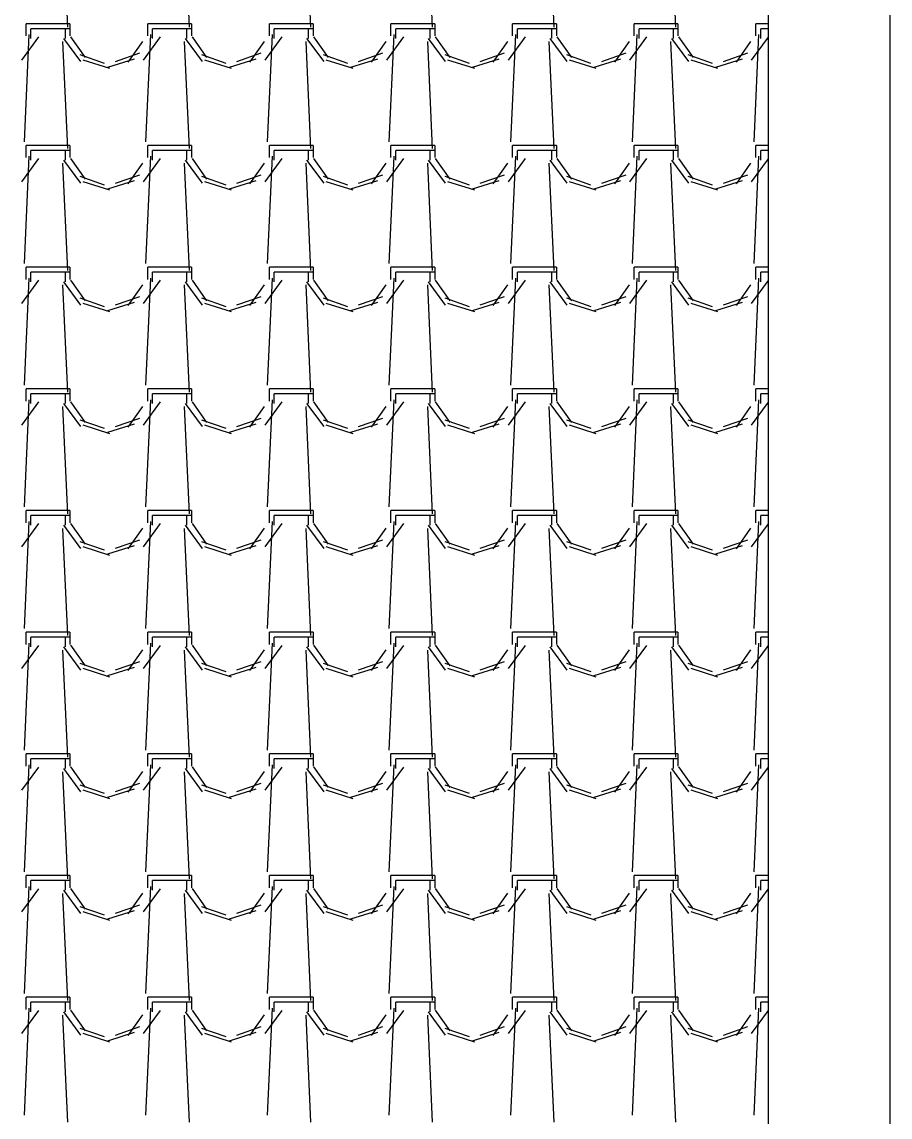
# Model space of a CAD drawing. Header units: millimetres. Extents: x 3923 to 4007, y 744 to 863.
# Drawn here: x 3939.272 to 3941.093, y 851.1 to 853.396 of the extents above; entities that cross this region are included whole.
import ezdxf

# ---------------------------------------------------------------- set-up
doc = ezdxf.new("R2010")
doc.units = ezdxf.units.MM
doc.layers.add('-HIDRO', color=8, linetype='Continuous')

msp = doc.modelspace()

# ---------------------------------------------------------------- linework, layer by layer
at = {"layer": '-HIDRO'}
for p, q in [((3940.838, 846.6512), (3940.838, 854.816)), ((3941.0931, 842.3136), (3941.0931, 854.816))]:
    msp.add_line(p, q, dxfattribs=at)
at = {"layer": '-HIDRO', "linetype": 'Continuous'}
for p, q in [((3939.3569, 853.6099), (3939.3671, 853.3853)), ((3939.6121, 853.6099), (3939.6223, 853.3853)), ((3939.8672, 853.6099), (3939.8774, 853.3853)), ((3940.1224, 853.6099), (3940.1326, 853.3853)), ((3940.3775, 853.6099), (3940.3877, 853.3853)), ((3940.6327, 853.6099), (3940.6429, 853.3853)), ((3939.3622, 853.392), (3939.2805, 853.392)), ((3939.2805, 853.3665), (3939.2805, 853.392)), ((3939.3622, 853.3818), (3939.2907, 853.3818)), ((3939.2907, 853.3614), (3939.2907, 853.3818)), ((3939.3724, 853.392), (3939.3622, 853.392)), ((3939.3622, 853.3818), (3939.3622, 853.3614)), ((3939.3724, 853.3818), (3939.3622, 853.3818)), ((3939.3724, 853.392), (3939.3724, 853.3665)), ((3939.6173, 853.392), (3939.5357, 853.392)), ((3939.5357, 853.3665), (3939.5357, 853.392)), ((3939.6173, 853.3818), (3939.5459, 853.3818)), ((3939.5459, 853.3614), (3939.5459, 853.3818)), ((3939.6275, 853.392), (3939.6173, 853.392)), ((3939.6173, 853.3818), (3939.6173, 853.3614)), ((3939.6275, 853.3818), (3939.6173, 853.3818)), ((3939.6275, 853.392), (3939.6275, 853.3665)), ((3939.8725, 853.392), (3939.7908, 853.392)), ((3939.7908, 853.3665), (3939.7908, 853.392)), ((3939.8725, 853.3818), (3939.801, 853.3818)), ((3939.801, 853.3614), (3939.801, 853.3818)), ((3939.8827, 853.392), (3939.8725, 853.392)), ((3939.8725, 853.3818), (3939.8725, 853.3614)), ((3939.8827, 853.3818), (3939.8725, 853.3818)), ((3939.8827, 853.392), (3939.8827, 853.3665)), ((3940.1276, 853.392), (3940.046, 853.392)), ((3940.046, 853.3665), (3940.046, 853.392)), ((3940.1276, 853.3818), (3940.0562, 853.3818)), ((3940.0562, 853.3614), (3940.0562, 853.3818)), ((3940.1378, 853.392), (3940.1276, 853.392)), ((3940.1276, 853.3818), (3940.1276, 853.3614)), ((3940.1378, 853.3818), (3940.1276, 853.3818)), ((3940.1378, 853.392), (3940.1378, 853.3665)), ((3940.3828, 853.392), (3940.3011, 853.392)), ((3940.3011, 853.3665), (3940.3011, 853.392)), ((3940.3828, 853.3818), (3940.3113, 853.3818)), ((3940.3113, 853.3614), (3940.3113, 853.3818)), ((3940.393, 853.392), (3940.3828, 853.392)), ((3940.3828, 853.3818), (3940.3828, 853.3614)), ((3940.393, 853.3818), (3940.3828, 853.3818)), ((3940.393, 853.392), (3940.393, 853.3665)), ((3940.6379, 853.392), (3940.5563, 853.392)), ((3940.5563, 853.3665), (3940.5563, 853.392)), ((3940.6379, 853.3818), (3940.5665, 853.3818)), ((3940.5665, 853.3614), (3940.5665, 853.3818)), ((3940.6481, 853.392), (3940.6379, 853.392)), ((3940.6379, 853.3818), (3940.6379, 853.3614)), ((3940.6481, 853.3818), (3940.6379, 853.3818)), ((3940.6481, 853.392), (3940.6481, 853.3665)), ((3940.838, 853.392), (3940.8114, 853.392)), ((3940.8114, 853.3665), (3940.8114, 853.392)), ((3940.838, 853.3818), (3940.8216, 853.3818)), ((3940.8216, 853.3614), (3940.8216, 853.3818)), ((3939.2717, 853.3161), (3939.3074, 853.3646)), ((3939.2863, 853.3693), (3939.2761, 853.1448)), ((3939.3569, 853.3547), (3939.3671, 853.1302)), ((3939.3588, 853.3612), (3939.3945, 853.3127)), ((3939.3735, 853.365), (3939.4041, 853.3216)), ((3939.4949, 853.3117), (3939.5255, 853.3551)), ((3939.5268, 853.3161), (3939.5626, 853.3646)), ((3939.5415, 853.3693), (3939.5313, 853.1448)), ((3939.6121, 853.3547), (3939.6223, 853.1302)), ((3939.6139, 853.3612), (3939.6497, 853.3127)), ((3939.6287, 853.365), (3939.6593, 853.3216)), ((3939.75, 853.3117), (3939.7807, 853.3551)), ((3939.782, 853.3161), (3939.8177, 853.3646)), ((3939.7967, 853.3693), (3939.7864, 853.1448)), ((3939.8672, 853.3547), (3939.8774, 853.1302)), ((3939.8691, 853.3612), (3939.9048, 853.3127)), ((3939.8838, 853.365), (3939.9144, 853.3216)), ((3940.0052, 853.3117), (3940.0358, 853.3551)), ((3940.0371, 853.3161), (3940.0729, 853.3646)), ((3940.0518, 853.3693), (3940.0416, 853.1448)), ((3940.1224, 853.3547), (3940.1326, 853.1302)), ((3940.1242, 853.3612), (3940.1599, 853.3127)), ((3940.139, 853.365), (3940.1696, 853.3216)), ((3940.2603, 853.3117), (3940.291, 853.3551)), ((3940.2923, 853.3161), (3940.328, 853.3646)), ((3940.307, 853.3693), (3940.2967, 853.1448)), ((3940.3775, 853.3547), (3940.3877, 853.1302)), ((3940.3794, 853.3612), (3940.4151, 853.3127)), ((3940.3941, 853.365), (3940.4247, 853.3216)), ((3940.5155, 853.3117), (3940.5461, 853.3551)), ((3940.5474, 853.3161), (3940.5831, 853.3646)), ((3940.5621, 853.3693), (3940.5519, 853.1448)), ((3940.6327, 853.3547), (3940.6429, 853.1302)), ((3940.6345, 853.3612), (3940.6702, 853.3127)), ((3940.6493, 853.365), (3940.6799, 853.3216)), ((3940.7706, 853.3117), (3940.8013, 853.3551)), ((3940.8026, 853.3161), (3940.838, 853.3642)), ((3940.8173, 853.3693), (3940.8071, 853.1448)), ((3939.3933, 853.3274), (3939.4443, 853.3095)), ((3939.4678, 853.3129), (3939.5188, 853.3308)), ((3939.6485, 853.3274), (3939.6995, 853.3095)), ((3939.7229, 853.3129), (3939.774, 853.3308)), ((3939.9036, 853.3274), (3939.9546, 853.3095)), ((3939.9781, 853.3129), (3940.0291, 853.3308)), ((3940.1588, 853.3274), (3940.2098, 853.3095)), ((3940.2332, 853.3129), (3940.2843, 853.3308)), ((3940.4139, 853.3274), (3940.4649, 853.3095)), ((3940.4884, 853.3129), (3940.5394, 853.3308)), ((3940.6691, 853.3274), (3940.7201, 853.3095)), ((3940.7435, 853.3129), (3940.7946, 853.3308)), ((3939.3993, 853.3166), (3939.4555, 853.2988)), ((3939.4517, 853.301), (3939.5079, 853.3189)), ((3939.6545, 853.3166), (3939.7106, 853.2988)), ((3939.7069, 853.301), (3939.763, 853.3189)), ((3939.9096, 853.3166), (3939.9658, 853.2988)), ((3939.962, 853.301), (3940.0182, 853.3189)), ((3940.1648, 853.3166), (3940.2209, 853.2988)), ((3940.2172, 853.301), (3940.2733, 853.3189)), ((3940.4199, 853.3166), (3940.4761, 853.2988)), ((3940.4723, 853.301), (3940.5285, 853.3189)), ((3940.6751, 853.3166), (3940.7312, 853.2988)), ((3940.7275, 853.301), (3940.7836, 853.3189)), ((3939.3622, 853.1369), (3939.2805, 853.1369)), ((3939.2805, 853.1114), (3939.2805, 853.1369)), ((3939.3622, 853.1267), (3939.2907, 853.1267)), ((3939.2907, 853.1063), (3939.2907, 853.1267)), ((3939.3724, 853.1369), (3939.3622, 853.1369)), ((3939.3622, 853.1267), (3939.3622, 853.1063)), ((3939.3724, 853.1267), (3939.3622, 853.1267)), ((3939.3724, 853.1369), (3939.3724, 853.1114)), ((3939.6173, 853.1369), (3939.5357, 853.1369)), ((3939.5357, 853.1114), (3939.5357, 853.1369)), ((3939.6173, 853.1267), (3939.5459, 853.1267)), ((3939.5459, 853.1063), (3939.5459, 853.1267)), ((3939.6275, 853.1369), (3939.6173, 853.1369)), ((3939.6173, 853.1267), (3939.6173, 853.1063)), ((3939.6275, 853.1267), (3939.6173, 853.1267)), ((3939.6275, 853.1369), (3939.6275, 853.1114)), ((3939.8725, 853.1369), (3939.7908, 853.1369)), ((3939.7908, 853.1114), (3939.7908, 853.1369)), ((3939.8725, 853.1267), (3939.801, 853.1267)), ((3939.801, 853.1063), (3939.801, 853.1267)), ((3939.8827, 853.1369), (3939.8725, 853.1369)), ((3939.8725, 853.1267), (3939.8725, 853.1063)), ((3939.8827, 853.1267), (3939.8725, 853.1267)), ((3939.8827, 853.1369), (3939.8827, 853.1114)), ((3940.1276, 853.1369), (3940.046, 853.1369)), ((3940.046, 853.1114), (3940.046, 853.1369)), ((3940.1276, 853.1267), (3940.0562, 853.1267)), ((3940.0562, 853.1063), (3940.0562, 853.1267)), ((3940.1378, 853.1369), (3940.1276, 853.1369)), ((3940.1276, 853.1267), (3940.1276, 853.1063)), ((3940.1378, 853.1267), (3940.1276, 853.1267)), ((3940.1378, 853.1369), (3940.1378, 853.1114)), ((3940.3828, 853.1369), (3940.3011, 853.1369)), ((3940.3011, 853.1114), (3940.3011, 853.1369)), ((3940.3828, 853.1267), (3940.3113, 853.1267)), ((3940.3113, 853.1063), (3940.3113, 853.1267)), ((3940.393, 853.1369), (3940.3828, 853.1369)), ((3940.3828, 853.1267), (3940.3828, 853.1063)), ((3940.393, 853.1267), (3940.3828, 853.1267)), ((3940.393, 853.1369), (3940.393, 853.1114)), ((3940.6379, 853.1369), (3940.5563, 853.1369)), ((3940.5563, 853.1114), (3940.5563, 853.1369)), ((3940.6379, 853.1267), (3940.5665, 853.1267)), ((3940.5665, 853.1063), (3940.5665, 853.1267)), ((3940.6481, 853.1369), (3940.6379, 853.1369)), ((3940.6379, 853.1267), (3940.6379, 853.1063)), ((3940.6481, 853.1267), (3940.6379, 853.1267)), ((3940.6481, 853.1369), (3940.6481, 853.1114)), ((3940.838, 853.1369), (3940.8114, 853.1369)), ((3940.8114, 853.1114), (3940.8114, 853.1369)), ((3940.838, 853.1267), (3940.8216, 853.1267)), ((3940.8216, 853.1063), (3940.8216, 853.1267)), ((3939.2717, 853.0609), (3939.3074, 853.1094)), ((3939.2863, 853.1142), (3939.2761, 852.8896)), ((3939.3569, 853.0996), (3939.3671, 852.875)), ((3939.3588, 853.1061), (3939.3945, 853.0576)), ((3939.3735, 853.1099), (3939.4041, 853.0665)), ((3939.4949, 853.0566), (3939.5255, 853.0999)), ((3939.5268, 853.0609), (3939.5626, 853.1094)), ((3939.5415, 853.1142), (3939.5313, 852.8896)), ((3939.6121, 853.0996), (3939.6223, 852.875)), ((3939.6139, 853.1061), (3939.6497, 853.0576)), ((3939.6287, 853.1099), (3939.6593, 853.0665)), ((3939.75, 853.0566), (3939.7807, 853.0999)), ((3939.782, 853.0609), (3939.8177, 853.1094)), ((3939.7967, 853.1142), (3939.7864, 852.8896)), ((3939.8672, 853.0996), (3939.8774, 852.875)), ((3939.8691, 853.1061), (3939.9048, 853.0576)), ((3939.8838, 853.1098), (3939.9144, 853.0665)), ((3940.0052, 853.0566), (3940.0358, 853.0999)), ((3940.0371, 853.0609), (3940.0729, 853.1094)), ((3940.0518, 853.1142), (3940.0416, 852.8896)), ((3940.1224, 853.0996), (3940.1326, 852.875)), ((3940.1242, 853.1061), (3940.16, 853.0576)), ((3940.139, 853.1098), (3940.1696, 853.0665)), ((3940.2603, 853.0566), (3940.291, 853.0999)), ((3940.2923, 853.0609), (3940.328, 853.1094)), ((3940.307, 853.1142), (3940.2967, 852.8896)), ((3940.3775, 853.0996), (3940.3877, 852.875)), ((3940.3794, 853.1061), (3940.4151, 853.0576)), ((3940.3941, 853.1098), (3940.4247, 853.0665)), ((3940.5155, 853.0566), (3940.5461, 853.0999)), ((3940.5474, 853.0609), (3940.5831, 853.1094)), ((3940.5621, 853.1142), (3940.5519, 852.8896)), ((3940.6327, 853.0996), (3940.6429, 852.875)), ((3940.6345, 853.1061), (3940.6702, 853.0576)), ((3940.6493, 853.1098), (3940.6799, 853.0665)), ((3940.7706, 853.0566), (3940.8013, 853.0999)), ((3940.8026, 853.0609), (3940.838, 853.109)), ((3940.8173, 853.1142), (3940.8071, 852.8896)), ((3939.3933, 853.0723), (3939.4444, 853.0544)), ((3939.4678, 853.0578), (3939.5188, 853.0756)), ((3939.6485, 853.0723), (3939.6995, 853.0544)), ((3939.7229, 853.0578), (3939.774, 853.0756)), ((3939.9036, 853.0723), (3939.9546, 853.0544)), ((3939.9781, 853.0578), (3940.0291, 853.0756)), ((3940.1588, 853.0723), (3940.2098, 853.0544)), ((3940.2332, 853.0578), (3940.2843, 853.0756)), ((3940.4139, 853.0723), (3940.4649, 853.0544)), ((3940.4884, 853.0578), (3940.5394, 853.0756)), ((3940.6691, 853.0723), (3940.7201, 853.0544)), ((3940.7435, 853.0578), (3940.7946, 853.0756)), ((3939.3993, 853.0615), (3939.4555, 853.0436)), ((3939.4517, 853.0459), (3939.5079, 853.0637)), ((3939.6545, 853.0615), (3939.7106, 853.0436)), ((3939.7069, 853.0459), (3939.763, 853.0637)), ((3939.9096, 853.0615), (3939.9658, 853.0436)), ((3939.962, 853.0459), (3940.0182, 853.0637)), ((3940.1648, 853.0615), (3940.2209, 853.0436)), ((3940.2172, 853.0459), (3940.2733, 853.0637)), ((3940.4199, 853.0615), (3940.4761, 853.0436)), ((3940.4723, 853.0459), (3940.5285, 853.0637)), ((3940.6751, 853.0615), (3940.7312, 853.0436)), ((3940.7275, 853.0459), (3940.7836, 853.0637)), ((3939.3622, 852.8817), (3939.2805, 852.8817)), ((3939.2805, 852.8562), (3939.2805, 852.8817)), ((3939.3622, 852.8715), (3939.2907, 852.8715)), ((3939.2907, 852.8511), (3939.2907, 852.8715)), ((3939.3724, 852.8817), (3939.3622, 852.8817)), ((3939.3622, 852.8715), (3939.3622, 852.8511)), ((3939.3724, 852.8715), (3939.3622, 852.8715)), ((3939.3724, 852.8817), (3939.3724, 852.8562)), ((3939.6173, 852.8817), (3939.5357, 852.8817)), ((3939.5357, 852.8562), (3939.5357, 852.8817)), ((3939.6173, 852.8715), (3939.5459, 852.8715)), ((3939.5459, 852.8511), (3939.5459, 852.8715)), ((3939.6275, 852.8817), (3939.6173, 852.8817)), ((3939.6173, 852.8715), (3939.6173, 852.8511)), ((3939.6275, 852.8715), (3939.6173, 852.8715)), ((3939.6275, 852.8817), (3939.6275, 852.8562)), ((3939.8725, 852.8817), (3939.7908, 852.8817)), ((3939.7908, 852.8562), (3939.7908, 852.8817)), ((3939.8725, 852.8715), (3939.801, 852.8715)), ((3939.801, 852.8511), (3939.801, 852.8715)), ((3939.8827, 852.8817), (3939.8725, 852.8817)), ((3939.8725, 852.8715), (3939.8725, 852.8511)), ((3939.8827, 852.8715), (3939.8725, 852.8715)), ((3939.8827, 852.8817), (3939.8827, 852.8562)), ((3940.1276, 852.8817), (3940.046, 852.8817)), ((3940.046, 852.8562), (3940.046, 852.8817)), ((3940.1276, 852.8715), (3940.0562, 852.8715)), ((3940.0562, 852.8511), (3940.0562, 852.8715)), ((3940.1378, 852.8817), (3940.1276, 852.8817)), ((3940.1276, 852.8715), (3940.1276, 852.8511)), ((3940.1378, 852.8715), (3940.1276, 852.8715)), ((3940.1378, 852.8817), (3940.1378, 852.8562)), ((3940.3828, 852.8817), (3940.3011, 852.8817)), ((3940.3011, 852.8562), (3940.3011, 852.8817)), ((3940.3828, 852.8715), (3940.3113, 852.8715)), ((3940.3113, 852.8511), (3940.3113, 852.8715)), ((3940.393, 852.8817), (3940.3828, 852.8817)), ((3940.3828, 852.8715), (3940.3828, 852.8511)), ((3940.393, 852.8715), (3940.3828, 852.8715)), ((3940.393, 852.8817), (3940.393, 852.8562)), ((3940.6379, 852.8817), (3940.5563, 852.8817)), ((3940.5563, 852.8562), (3940.5563, 852.8817)), ((3940.6379, 852.8715), (3940.5665, 852.8715)), ((3940.5665, 852.8511), (3940.5665, 852.8715)), ((3940.6481, 852.8817), (3940.6379, 852.8817)), ((3940.6379, 852.8715), (3940.6379, 852.8511)), ((3940.6481, 852.8715), (3940.6379, 852.8715)), ((3940.6481, 852.8817), (3940.6481, 852.8562)), ((3940.838, 852.8817), (3940.8114, 852.8817)), ((3940.8114, 852.8562), (3940.8114, 852.8817)), ((3940.838, 852.8715), (3940.8216, 852.8715)), ((3940.8216, 852.8511), (3940.8216, 852.8715)), ((3939.2717, 852.8058), (3939.3074, 852.8543)), ((3939.2863, 852.859), (3939.2761, 852.6345)), ((3939.3569, 852.8444), (3939.3671, 852.6199)), ((3939.3588, 852.8509), (3939.3945, 852.8024)), ((3939.3735, 852.8547), (3939.4041, 852.8113)), ((3939.4949, 852.8014), (3939.5255, 852.8448)), ((3939.5268, 852.8058), (3939.5626, 852.8543)), ((3939.5415, 852.859), (3939.5313, 852.6345)), ((3939.6121, 852.8444), (3939.6223, 852.6199)), ((3939.6139, 852.8509), (3939.6497, 852.8024)), ((3939.6287, 852.8547), (3939.6593, 852.8113)), ((3939.75, 852.8014), (3939.7807, 852.8448)), ((3939.782, 852.8058), (3939.8177, 852.8543)), ((3939.7967, 852.859), (3939.7864, 852.6345)), ((3939.8672, 852.8444), (3939.8774, 852.6199)), ((3939.8691, 852.8509), (3939.9048, 852.8024)), ((3939.8838, 852.8547), (3939.9144, 852.8113)), ((3940.0052, 852.8014), (3940.0358, 852.8448)), ((3940.0371, 852.8058), (3940.0728, 852.8543)), ((3940.0518, 852.859), (3940.0416, 852.6345)), ((3940.1224, 852.8444), (3940.1326, 852.6199)), ((3940.1242, 852.8509), (3940.16, 852.8024)), ((3940.139, 852.8547), (3940.1696, 852.8113)), ((3940.2603, 852.8014), (3940.291, 852.8448)), ((3940.2923, 852.8058), (3940.328, 852.8543)), ((3940.307, 852.859), (3940.2967, 852.6345)), ((3940.3775, 852.8444), (3940.3877, 852.6199)), ((3940.3794, 852.8509), (3940.4151, 852.8024)), ((3940.3941, 852.8547), (3940.4247, 852.8113)), ((3940.5155, 852.8014), (3940.5461, 852.8448)), ((3940.5474, 852.8058), (3940.5831, 852.8543)), ((3940.5621, 852.859), (3940.5519, 852.6345)), ((3940.6327, 852.8444), (3940.6429, 852.6199)), ((3940.6345, 852.8509), (3940.6702, 852.8024)), ((3940.6493, 852.8547), (3940.6799, 852.8113)), ((3940.7706, 852.8014), (3940.8013, 852.8448)), ((3940.8026, 852.8058), (3940.838, 852.8539)), ((3940.8173, 852.859), (3940.8071, 852.6345)), ((3939.4678, 852.8026), (3939.5188, 852.8205)), ((3939.7229, 852.8026), (3939.774, 852.8205)), ((3939.9781, 852.8026), (3940.0291, 852.8205)), ((3940.2332, 852.8026), (3940.2843, 852.8205)), ((3940.4884, 852.8026), (3940.5394, 852.8205)), ((3940.7435, 852.8026), (3940.7946, 852.8205)), ((3939.3933, 852.8171), (3939.4444, 852.7992)), ((3939.3993, 852.8063), (3939.4555, 852.7885)), ((3939.4517, 852.7907), (3939.5079, 852.8086)), ((3939.6485, 852.8171), (3939.6995, 852.7992)), ((3939.6545, 852.8063), (3939.7106, 852.7885)), ((3939.7069, 852.7907), (3939.763, 852.8086)), ((3939.9036, 852.8171), (3939.9547, 852.7992)), ((3939.9096, 852.8063), (3939.9658, 852.7885)), ((3939.962, 852.7907), (3940.0182, 852.8086)), ((3940.1588, 852.8171), (3940.2098, 852.7992)), ((3940.1648, 852.8063), (3940.2209, 852.7885)), ((3940.2172, 852.7907), (3940.2733, 852.8086)), ((3940.4139, 852.8171), (3940.465, 852.7992)), ((3940.4199, 852.8063), (3940.4761, 852.7885)), ((3940.4723, 852.7907), (3940.5285, 852.8086)), ((3940.6691, 852.8171), (3940.7201, 852.7992)), ((3940.6751, 852.8063), (3940.7312, 852.7885)), ((3940.7275, 852.7907), (3940.7836, 852.8086)), ((3939.3622, 852.6266), (3939.2805, 852.6266)), ((3939.2805, 852.6011), (3939.2805, 852.6266)), ((3939.3622, 852.6164), (3939.2907, 852.6164)), ((3939.2907, 852.596), (3939.2907, 852.6164)), ((3939.3724, 852.6266), (3939.3622, 852.6266)), ((3939.3622, 852.6164), (3939.3622, 852.596)), ((3939.3724, 852.6164), (3939.3622, 852.6164)), ((3939.3724, 852.6266), (3939.3724, 852.6011)), ((3939.6173, 852.6266), (3939.5357, 852.6266)), ((3939.5357, 852.6011), (3939.5357, 852.6266)), ((3939.6173, 852.6164), (3939.5459, 852.6164)), ((3939.5459, 852.596), (3939.5459, 852.6164)), ((3939.6275, 852.6266), (3939.6173, 852.6266)), ((3939.6173, 852.6164), (3939.6173, 852.596)), ((3939.6275, 852.6164), (3939.6173, 852.6164)), ((3939.6275, 852.6266), (3939.6275, 852.6011)), ((3939.8725, 852.6266), (3939.7908, 852.6266)), ((3939.7908, 852.6011), (3939.7908, 852.6266)), ((3939.8725, 852.6164), (3939.801, 852.6164)), ((3939.801, 852.596), (3939.801, 852.6164)), ((3939.8827, 852.6266), (3939.8725, 852.6266)), ((3939.8725, 852.6164), (3939.8725, 852.596)), ((3939.8827, 852.6164), (3939.8725, 852.6164)), ((3939.8827, 852.6266), (3939.8827, 852.6011)), ((3940.1276, 852.6266), (3940.046, 852.6266)), ((3940.046, 852.6011), (3940.046, 852.6266)), ((3940.1276, 852.6164), (3940.0562, 852.6164)), ((3940.0562, 852.596), (3940.0562, 852.6164)), ((3940.1378, 852.6266), (3940.1276, 852.6266)), ((3940.1276, 852.6164), (3940.1276, 852.596)), ((3940.1378, 852.6164), (3940.1276, 852.6164)), ((3940.1378, 852.6266), (3940.1378, 852.6011)), ((3940.3828, 852.6266), (3940.3011, 852.6266)), ((3940.3011, 852.6011), (3940.3011, 852.6266)), ((3940.3828, 852.6164), (3940.3113, 852.6164)), ((3940.3113, 852.596), (3940.3113, 852.6164)), ((3940.393, 852.6266), (3940.3828, 852.6266)), ((3940.3828, 852.6164), (3940.3828, 852.596)), ((3940.393, 852.6164), (3940.3828, 852.6164)), ((3940.393, 852.6266), (3940.393, 852.6011)), ((3940.6379, 852.6266), (3940.5563, 852.6266)), ((3940.5563, 852.6011), (3940.5563, 852.6266)), ((3940.6379, 852.6164), (3940.5665, 852.6164)), ((3940.5665, 852.596), (3940.5665, 852.6164)), ((3940.6481, 852.6266), (3940.6379, 852.6266)), ((3940.6379, 852.6164), (3940.6379, 852.596)), ((3940.6481, 852.6164), (3940.6379, 852.6164)), ((3940.6481, 852.6266), (3940.6481, 852.6011)), ((3940.838, 852.6266), (3940.8114, 852.6266)), ((3940.8114, 852.6011), (3940.8114, 852.6266)), ((3940.838, 852.6164), (3940.8216, 852.6164)), ((3940.8216, 852.596), (3940.8216, 852.6164)), ((3939.2717, 852.5506), (3939.3074, 852.5991)), ((3939.2863, 852.6039), (3939.2761, 852.3793)), ((3939.3569, 852.5893), (3939.3671, 852.3647)), ((3939.3588, 852.5958), (3939.3945, 852.5473)), ((3939.3735, 852.5996), (3939.4041, 852.5562)), ((3939.4949, 852.5463), (3939.5255, 852.5896)), ((3939.5268, 852.5506), (3939.5626, 852.5991)), ((3939.5415, 852.6039), (3939.5313, 852.3793)), ((3939.6121, 852.5893), (3939.6223, 852.3647)), ((3939.6139, 852.5958), (3939.6497, 852.5473)), ((3939.6287, 852.5996), (3939.6593, 852.5562)), ((3939.75, 852.5463), (3939.7807, 852.5896)), ((3939.782, 852.5506), (3939.8177, 852.5991)), ((3939.7967, 852.6039), (3939.7864, 852.3793)), ((3939.8672, 852.5893), (3939.8774, 852.3647)), ((3939.8691, 852.5958), (3939.9048, 852.5473)), ((3939.8838, 852.5996), (3939.9144, 852.5562)), ((3940.0052, 852.5463), (3940.0358, 852.5896)), ((3940.0371, 852.5506), (3940.0728, 852.5991)), ((3940.0518, 852.6039), (3940.0416, 852.3793)), ((3940.1224, 852.5893), (3940.1326, 852.3647)), ((3940.1242, 852.5958), (3940.16, 852.5473)), ((3940.139, 852.5996), (3940.1696, 852.5562)), ((3940.2603, 852.5463), (3940.291, 852.5896)), ((3940.2923, 852.5506), (3940.328, 852.5991)), ((3940.307, 852.6039), (3940.2967, 852.3793)), ((3940.3775, 852.5893), (3940.3877, 852.3647)), ((3940.3794, 852.5958), (3940.4151, 852.5473)), ((3940.3941, 852.5995), (3940.4247, 852.5562)), ((3940.5155, 852.5463), (3940.5461, 852.5896)), ((3940.5474, 852.5506), (3940.5831, 852.5991)), ((3940.5621, 852.6039), (3940.5519, 852.3793)), ((3940.6327, 852.5893), (3940.6429, 852.3647)), ((3940.6345, 852.5958), (3940.6703, 852.5473)), ((3940.6493, 852.5995), (3940.6799, 852.5562)), ((3940.7706, 852.5463), (3940.8013, 852.5896)), ((3940.8026, 852.5506), (3940.838, 852.5987)), ((3940.8173, 852.6039), (3940.8071, 852.3793)), ((3939.3933, 852.5619), (3939.4444, 852.5441)), ((3939.3993, 852.5512), (3939.4555, 852.5333)), ((3939.4517, 852.5356), (3939.5079, 852.5534)), ((3939.4678, 852.5475), (3939.5188, 852.5653)), ((3939.6485, 852.5619), (3939.6995, 852.5441)), ((3939.6545, 852.5512), (3939.7106, 852.5333)), ((3939.7069, 852.5356), (3939.763, 852.5534)), ((3939.7229, 852.5475), (3939.774, 852.5653)), ((3939.9036, 852.5619), (3939.9547, 852.5441)), ((3939.9096, 852.5512), (3939.9658, 852.5333)), ((3939.962, 852.5356), (3940.0182, 852.5534)), ((3939.9781, 852.5475), (3940.0291, 852.5653)), ((3940.1588, 852.5619), (3940.2098, 852.5441)), ((3940.1648, 852.5512), (3940.2209, 852.5333)), ((3940.2172, 852.5356), (3940.2733, 852.5534)), ((3940.2332, 852.5475), (3940.2843, 852.5653)), ((3940.4139, 852.5619), (3940.465, 852.5441)), ((3940.4199, 852.5512), (3940.4761, 852.5333)), ((3940.4723, 852.5356), (3940.5285, 852.5534)), ((3940.4884, 852.5475), (3940.5394, 852.5653)), ((3940.6691, 852.5619), (3940.7201, 852.5441)), ((3940.6751, 852.5512), (3940.7312, 852.5333)), ((3940.7275, 852.5356), (3940.7836, 852.5534)), ((3940.7435, 852.5475), (3940.7946, 852.5653)), ((3939.3622, 852.3714), (3939.2805, 852.3714)), ((3939.2805, 852.3459), (3939.2805, 852.3714)), ((3939.3622, 852.3612), (3939.2907, 852.3612)), ((3939.2907, 852.3408), (3939.2907, 852.3612)), ((3939.3724, 852.3714), (3939.3622, 852.3714)), ((3939.3622, 852.3612), (3939.3622, 852.3408)), ((3939.3724, 852.3612), (3939.3622, 852.3612)), ((3939.3724, 852.3714), (3939.3724, 852.3459)), ((3939.6173, 852.3714), (3939.5357, 852.3714)), ((3939.5357, 852.3459), (3939.5357, 852.3714)), ((3939.6173, 852.3612), (3939.5459, 852.3612)), ((3939.5459, 852.3408), (3939.5459, 852.3612)), ((3939.6275, 852.3714), (3939.6173, 852.3714)), ((3939.6173, 852.3612), (3939.6173, 852.3408)), ((3939.6275, 852.3612), (3939.6173, 852.3612)), ((3939.6275, 852.3714), (3939.6275, 852.3459)), ((3939.8725, 852.3714), (3939.7908, 852.3714)), ((3939.7908, 852.3459), (3939.7908, 852.3714)), ((3939.8725, 852.3612), (3939.801, 852.3612)), ((3939.801, 852.3408), (3939.801, 852.3612)), ((3939.8827, 852.3714), (3939.8725, 852.3714)), ((3939.8725, 852.3612), (3939.8725, 852.3408)), ((3939.8827, 852.3612), (3939.8725, 852.3612)), ((3939.8827, 852.3714), (3939.8827, 852.3459)), ((3940.1276, 852.3714), (3940.046, 852.3714)), ((3940.046, 852.3459), (3940.046, 852.3714)), ((3940.1276, 852.3612), (3940.0562, 852.3612)), ((3940.0562, 852.3408), (3940.0562, 852.3612)), ((3940.1378, 852.3714), (3940.1276, 852.3714)), ((3940.1276, 852.3612), (3940.1276, 852.3408)), ((3940.1378, 852.3612), (3940.1276, 852.3612)), ((3940.1378, 852.3714), (3940.1378, 852.3459)), ((3940.3828, 852.3714), (3940.3011, 852.3714)), ((3940.3011, 852.3459), (3940.3011, 852.3714)), ((3940.3828, 852.3612), (3940.3113, 852.3612)), ((3940.3113, 852.3408), (3940.3113, 852.3612)), ((3940.393, 852.3714), (3940.3828, 852.3714)), ((3940.3828, 852.3612), (3940.3828, 852.3408)), ((3940.393, 852.3612), (3940.3828, 852.3612)), ((3940.393, 852.3714), (3940.393, 852.3459)), ((3940.6379, 852.3714), (3940.5563, 852.3714)), ((3940.5563, 852.3459), (3940.5563, 852.3714)), ((3940.6379, 852.3612), (3940.5665, 852.3612)), ((3940.5665, 852.3408), (3940.5665, 852.3612)), ((3940.6481, 852.3714), (3940.6379, 852.3714)), ((3940.6379, 852.3612), (3940.6379, 852.3408)), ((3940.6481, 852.3612), (3940.6379, 852.3612)), ((3940.6481, 852.3714), (3940.6481, 852.3459)), ((3940.838, 852.3714), (3940.8114, 852.3714)), ((3940.8114, 852.3459), (3940.8114, 852.3714)), ((3940.838, 852.3612), (3940.8216, 852.3612)), ((3940.8216, 852.3408), (3940.8216, 852.3612)), ((3939.2717, 852.2955), (3939.3074, 852.344)), ((3939.2863, 852.3487), (3939.2761, 852.1242)), ((3939.3588, 852.3406), (3939.3945, 852.2921)), ((3939.3735, 852.3444), (3939.4041, 852.301)), ((3939.5268, 852.2955), (3939.5626, 852.344)), ((3939.5415, 852.3487), (3939.5313, 852.1242)), ((3939.6139, 852.3406), (3939.6497, 852.2921)), ((3939.6287, 852.3444), (3939.6593, 852.301)), ((3939.782, 852.2955), (3939.8177, 852.344)), ((3939.7967, 852.3487), (3939.7864, 852.1242)), ((3939.8691, 852.3406), (3939.9048, 852.2921)), ((3939.8838, 852.3444), (3939.9144, 852.301)), ((3940.0371, 852.2955), (3940.0728, 852.344)), ((3940.0518, 852.3487), (3940.0416, 852.1242)), ((3940.1242, 852.3406), (3940.16, 852.2921)), ((3940.139, 852.3444), (3940.1696, 852.301)), ((3940.2923, 852.2955), (3940.328, 852.344)), ((3940.307, 852.3487), (3940.2967, 852.1242)), ((3940.3794, 852.3406), (3940.4151, 852.2921)), ((3940.3941, 852.3444), (3940.4247, 852.301)), ((3940.5474, 852.2955), (3940.5831, 852.344)), ((3940.5621, 852.3487), (3940.5519, 852.1242)), ((3940.6345, 852.3406), (3940.6703, 852.2921)), ((3940.6493, 852.3444), (3940.6799, 852.301)), ((3940.8026, 852.2955), (3940.838, 852.3436)), ((3940.8173, 852.3487), (3940.8071, 852.1242)), ((3939.3569, 852.3341), (3939.3671, 852.1096)), ((3939.4949, 852.2911), (3939.5255, 852.3345)), ((3939.6121, 852.3341), (3939.6223, 852.1096)), ((3939.75, 852.2911), (3939.7807, 852.3345)), ((3939.8672, 852.3341), (3939.8774, 852.1096)), ((3940.0052, 852.2911), (3940.0358, 852.3345)), ((3940.1224, 852.3341), (3940.1326, 852.1096)), ((3940.2603, 852.2911), (3940.291, 852.3345)), ((3940.3775, 852.3341), (3940.3877, 852.1096)), ((3940.5155, 852.2911), (3940.5461, 852.3345)), ((3940.6327, 852.3341), (3940.6429, 852.1096)), ((3940.7706, 852.2911), (3940.8013, 852.3345)), ((3939.3933, 852.3068), (3939.4444, 852.2889)), ((3939.3993, 852.296), (3939.4555, 852.2782)), ((3939.4517, 852.2804), (3939.5079, 852.2983)), ((3939.4678, 852.2923), (3939.5188, 852.3102)), ((3939.6485, 852.3068), (3939.6995, 852.2889)), ((3939.6545, 852.296), (3939.7106, 852.2782)), ((3939.7069, 852.2804), (3939.763, 852.2983)), ((3939.7229, 852.2923), (3939.774, 852.3102)), ((3939.9036, 852.3068), (3939.9547, 852.2889)), ((3939.9096, 852.296), (3939.9658, 852.2782)), ((3939.962, 852.2804), (3940.0182, 852.2983)), ((3939.9781, 852.2923), (3940.0291, 852.3102)), ((3940.1588, 852.3068), (3940.2098, 852.2889)), ((3940.1648, 852.296), (3940.2209, 852.2782)), ((3940.2172, 852.2804), (3940.2733, 852.2983)), ((3940.2332, 852.2923), (3940.2843, 852.3102)), ((3940.4139, 852.3068), (3940.465, 852.2889)), ((3940.4199, 852.296), (3940.4761, 852.2782)), ((3940.4723, 852.2804), (3940.5285, 852.2983)), ((3940.4884, 852.2923), (3940.5394, 852.3102)), ((3940.6691, 852.3068), (3940.7201, 852.2889)), ((3940.6751, 852.296), (3940.7312, 852.2782)), ((3940.7275, 852.2804), (3940.7836, 852.2983)), ((3940.7435, 852.2923), (3940.7946, 852.3102)), ((3939.3622, 852.1163), (3939.2805, 852.1163)), ((3939.2805, 852.0908), (3939.2805, 852.1163)), ((3939.3724, 852.1163), (3939.3622, 852.1163)), ((3939.3724, 852.1163), (3939.3724, 852.0908)), ((3939.6173, 852.1163), (3939.5357, 852.1163)), ((3939.5357, 852.0908), (3939.5357, 852.1163)), ((3939.6275, 852.1163), (3939.6173, 852.1163)), ((3939.6275, 852.1163), (3939.6275, 852.0908)), ((3939.8725, 852.1163), (3939.7908, 852.1163)), ((3939.7908, 852.0908), (3939.7908, 852.1163)), ((3939.8827, 852.1163), (3939.8725, 852.1163)), ((3939.8827, 852.1163), (3939.8827, 852.0908)), ((3940.1276, 852.1163), (3940.046, 852.1163)), ((3940.046, 852.0908), (3940.046, 852.1163)), ((3940.1378, 852.1163), (3940.1276, 852.1163)), ((3940.1378, 852.1163), (3940.1378, 852.0908)), ((3940.3828, 852.1163), (3940.3011, 852.1163)), ((3940.3011, 852.0908), (3940.3011, 852.1163)), ((3940.393, 852.1163), (3940.3828, 852.1163)), ((3940.393, 852.1163), (3940.393, 852.0908)), ((3940.6379, 852.1163), (3940.5563, 852.1163)), ((3940.5563, 852.0908), (3940.5563, 852.1163)), ((3940.6481, 852.1163), (3940.6379, 852.1163)), ((3940.6481, 852.1163), (3940.6481, 852.0908)), ((3940.838, 852.1163), (3940.8114, 852.1163)), ((3940.8114, 852.0908), (3940.8114, 852.1163)), ((3939.2717, 852.0403), (3939.3074, 852.0888)), ((3939.2863, 852.0936), (3939.2761, 851.869)), ((3939.3622, 852.1061), (3939.2907, 852.1061)), ((3939.2907, 852.0857), (3939.2907, 852.1061)), ((3939.3588, 852.0855), (3939.3945, 852.037)), ((3939.3622, 852.1061), (3939.3622, 852.0857)), ((3939.3724, 852.1061), (3939.3622, 852.1061)), ((3939.3735, 852.0893), (3939.4041, 852.0459)), ((3939.5268, 852.0403), (3939.5625, 852.0888)), ((3939.5415, 852.0936), (3939.5313, 851.869)), ((3939.6173, 852.1061), (3939.5459, 852.1061)), ((3939.5459, 852.0857), (3939.5459, 852.1061)), ((3939.6139, 852.0855), (3939.6497, 852.037)), ((3939.6173, 852.1061), (3939.6173, 852.0857)), ((3939.6275, 852.1061), (3939.6173, 852.1061)), ((3939.6287, 852.0893), (3939.6593, 852.0459)), ((3939.782, 852.0403), (3939.8177, 852.0888)), ((3939.7967, 852.0936), (3939.7864, 851.869)), ((3939.8725, 852.1061), (3939.801, 852.1061)), ((3939.801, 852.0857), (3939.801, 852.1061)), ((3939.8691, 852.0855), (3939.9048, 852.037)), ((3939.8725, 852.1061), (3939.8725, 852.0857)), ((3939.8827, 852.1061), (3939.8725, 852.1061)), ((3939.8838, 852.0893), (3939.9144, 852.0459)), ((3940.0371, 852.0403), (3940.0728, 852.0888)), ((3940.0518, 852.0936), (3940.0416, 851.869)), ((3940.1276, 852.1061), (3940.0562, 852.1061)), ((3940.0562, 852.0857), (3940.0562, 852.1061)), ((3940.1242, 852.0855), (3940.16, 852.037)), ((3940.1276, 852.1061), (3940.1276, 852.0857)), ((3940.1378, 852.1061), (3940.1276, 852.1061)), ((3940.139, 852.0893), (3940.1696, 852.0459)), ((3940.2923, 852.0403), (3940.328, 852.0888)), ((3940.307, 852.0936), (3940.2967, 851.869)), ((3940.3828, 852.1061), (3940.3113, 852.1061)), ((3940.3113, 852.0857), (3940.3113, 852.1061)), ((3940.3794, 852.0855), (3940.4151, 852.037)), ((3940.3828, 852.1061), (3940.3828, 852.0857)), ((3940.393, 852.1061), (3940.3828, 852.1061)), ((3940.3941, 852.0893), (3940.4247, 852.0459)), ((3940.5474, 852.0403), (3940.5831, 852.0888)), ((3940.5621, 852.0936), (3940.5519, 851.869)), ((3940.6379, 852.1061), (3940.5665, 852.1061)), ((3940.5665, 852.0857), (3940.5665, 852.1061)), ((3940.6345, 852.0855), (3940.6703, 852.037)), ((3940.6379, 852.1061), (3940.6379, 852.0857)), ((3940.6481, 852.1061), (3940.6379, 852.1061)), ((3940.6493, 852.0892), (3940.6799, 852.0459)), ((3940.8026, 852.0403), (3940.838, 852.0884)), ((3940.8173, 852.0936), (3940.8071, 851.869)), ((3940.838, 852.1061), (3940.8216, 852.1061)), ((3940.8216, 852.0857), (3940.8216, 852.1061)), ((3939.3569, 852.079), (3939.3671, 851.8544)), ((3939.4949, 852.036), (3939.5255, 852.0793)), ((3939.6121, 852.079), (3939.6223, 851.8544)), ((3939.75, 852.036), (3939.7807, 852.0793)), ((3939.8672, 852.079), (3939.8774, 851.8544)), ((3940.0052, 852.036), (3940.0358, 852.0793)), ((3940.1224, 852.079), (3940.1326, 851.8544)), ((3940.2603, 852.036), (3940.291, 852.0793)), ((3940.3775, 852.079), (3940.3877, 851.8544)), ((3940.5155, 852.036), (3940.5461, 852.0793)), ((3940.6327, 852.079), (3940.6429, 851.8544)), ((3940.7706, 852.036), (3940.8013, 852.0793)), ((3939.3933, 852.0516), (3939.4444, 852.0338)), ((3939.3993, 852.0409), (3939.4555, 852.023)), ((3939.4517, 852.0253), (3939.5079, 852.0431)), ((3939.4678, 852.0372), (3939.5188, 852.055)), ((3939.6485, 852.0516), (3939.6995, 852.0338)), ((3939.6545, 852.0409), (3939.7106, 852.023)), ((3939.7069, 852.0253), (3939.763, 852.0431)), ((3939.7229, 852.0372), (3939.774, 852.055)), ((3939.9036, 852.0516), (3939.9547, 852.0338)), ((3939.9096, 852.0409), (3939.9658, 852.023)), ((3939.962, 852.0253), (3940.0182, 852.0431)), ((3939.9781, 852.0372), (3940.0291, 852.055)), ((3940.1588, 852.0516), (3940.2098, 852.0338)), ((3940.1648, 852.0409), (3940.2209, 852.023)), ((3940.2172, 852.0253), (3940.2733, 852.0431)), ((3940.2332, 852.0372), (3940.2843, 852.055)), ((3940.4139, 852.0516), (3940.465, 852.0338)), ((3940.4199, 852.0409), (3940.4761, 852.023)), ((3940.4723, 852.0253), (3940.5285, 852.0431)), ((3940.4884, 852.0372), (3940.5394, 852.055)), ((3940.6691, 852.0516), (3940.7201, 852.0338)), ((3940.6751, 852.0409), (3940.7312, 852.023)), ((3940.7275, 852.0253), (3940.7836, 852.0431)), ((3940.7435, 852.0372), (3940.7946, 852.055)), ((3939.3622, 851.8611), (3939.2805, 851.8611)), ((3939.2805, 851.8356), (3939.2805, 851.8611)), ((3939.3724, 851.8611), (3939.3622, 851.8611)), ((3939.3724, 851.8611), (3939.3724, 851.8356)), ((3939.6173, 851.8611), (3939.5357, 851.8611)), ((3939.5357, 851.8356), (3939.5357, 851.8611)), ((3939.6275, 851.8611), (3939.6173, 851.8611)), ((3939.6275, 851.8611), (3939.6275, 851.8356)), ((3939.8725, 851.8611), (3939.7908, 851.8611)), ((3939.7908, 851.8356), (3939.7908, 851.8611)), ((3939.8827, 851.8611), (3939.8725, 851.8611)), ((3939.8827, 851.8611), (3939.8827, 851.8356)), ((3940.1276, 851.8611), (3940.046, 851.8611)), ((3940.046, 851.8356), (3940.046, 851.8611)), ((3940.1378, 851.8611), (3940.1276, 851.8611)), ((3940.1378, 851.8611), (3940.1378, 851.8356)), ((3940.3828, 851.8611), (3940.3011, 851.8611)), ((3940.3011, 851.8356), (3940.3011, 851.8611)), ((3940.393, 851.8611), (3940.3828, 851.8611)), ((3940.393, 851.8611), (3940.393, 851.8356)), ((3940.6379, 851.8611), (3940.5563, 851.8611)), ((3940.5563, 851.8356), (3940.5563, 851.8611)), ((3940.6481, 851.8611), (3940.6379, 851.8611)), ((3940.6481, 851.8611), (3940.6481, 851.8356)), ((3940.838, 851.8611), (3940.8114, 851.8611)), ((3940.8114, 851.8356), (3940.8114, 851.8611)), ((3939.2717, 851.7852), (3939.3074, 851.8337)), ((3939.2863, 851.8384), (3939.2761, 851.6139)), ((3939.3622, 851.8509), (3939.2907, 851.8509)), ((3939.2907, 851.8305), (3939.2907, 851.8509)), ((3939.3622, 851.8509), (3939.3622, 851.8305)), ((3939.3724, 851.8509), (3939.3622, 851.8509)), ((3939.3735, 851.8341), (3939.4041, 851.7907)), ((3939.5268, 851.7852), (3939.5625, 851.8337)), ((3939.5415, 851.8384), (3939.5313, 851.6139)), ((3939.6173, 851.8509), (3939.5459, 851.8509)), ((3939.5459, 851.8305), (3939.5459, 851.8509)), ((3939.6173, 851.8509), (3939.6173, 851.8305)), ((3939.6275, 851.8509), (3939.6173, 851.8509)), ((3939.6287, 851.8341), (3939.6593, 851.7907)), ((3939.782, 851.7852), (3939.8177, 851.8337)), ((3939.7967, 851.8384), (3939.7864, 851.6139)), ((3939.8725, 851.8509), (3939.801, 851.8509)), ((3939.801, 851.8305), (3939.801, 851.8509)), ((3939.8725, 851.8509), (3939.8725, 851.8305)), ((3939.8827, 851.8509), (3939.8725, 851.8509)), ((3939.8838, 851.8341), (3939.9144, 851.7907)), ((3940.0371, 851.7852), (3940.0728, 851.8337)), ((3940.0518, 851.8384), (3940.0416, 851.6139)), ((3940.1276, 851.8509), (3940.0562, 851.8509)), ((3940.0562, 851.8305), (3940.0562, 851.8509)), ((3940.1276, 851.8509), (3940.1276, 851.8305)), ((3940.1378, 851.8509), (3940.1276, 851.8509)), ((3940.139, 851.8341), (3940.1696, 851.7907)), ((3940.2923, 851.7852), (3940.328, 851.8337)), ((3940.307, 851.8384), (3940.2967, 851.6139)), ((3940.3828, 851.8509), (3940.3113, 851.8509)), ((3940.3113, 851.8305), (3940.3113, 851.8509)), ((3940.3828, 851.8509), (3940.3828, 851.8305)), ((3940.393, 851.8509), (3940.3828, 851.8509)), ((3940.3941, 851.8341), (3940.4247, 851.7907)), ((3940.5474, 851.7852), (3940.5831, 851.8337)), ((3940.5621, 851.8384), (3940.5519, 851.6139)), ((3940.6379, 851.8509), (3940.5665, 851.8509)), ((3940.5665, 851.8305), (3940.5665, 851.8509)), ((3940.6379, 851.8509), (3940.6379, 851.8305)), ((3940.6481, 851.8509), (3940.6379, 851.8509)), ((3940.6493, 851.8341), (3940.6799, 851.7907)), ((3940.8026, 851.7852), (3940.838, 851.8333)), ((3940.8173, 851.8384), (3940.8071, 851.6139)), ((3940.838, 851.8509), (3940.8216, 851.8509)), ((3940.8216, 851.8305), (3940.8216, 851.8509)), ((3939.3569, 851.8238), (3939.3671, 851.5993)), ((3939.3588, 851.8303), (3939.3945, 851.7818)), ((3939.4949, 851.7808), (3939.5255, 851.8242)), ((3939.6121, 851.8238), (3939.6223, 851.5993)), ((3939.6139, 851.8303), (3939.6497, 851.7818)), ((3939.75, 851.7808), (3939.7807, 851.8242)), ((3939.8672, 851.8238), (3939.8774, 851.5993)), ((3939.8691, 851.8303), (3939.9048, 851.7818)), ((3940.0052, 851.7808), (3940.0358, 851.8242)), ((3940.1224, 851.8238), (3940.1326, 851.5993)), ((3940.1242, 851.8303), (3940.16, 851.7818)), ((3940.2603, 851.7808), (3940.291, 851.8242)), ((3940.3775, 851.8238), (3940.3877, 851.5993)), ((3940.3794, 851.8303), (3940.4151, 851.7818)), ((3940.5155, 851.7808), (3940.5461, 851.8242)), ((3940.6327, 851.8238), (3940.6429, 851.5993)), ((3940.6345, 851.8303), (3940.6703, 851.7818)), ((3940.7706, 851.7808), (3940.8013, 851.8242)), ((3939.3933, 851.7965), (3939.4444, 851.7786)), ((3939.3993, 851.7857), (3939.4555, 851.7679)), ((3939.4517, 851.7701), (3939.5079, 851.788)), ((3939.4678, 851.782), (3939.5188, 851.7999)), ((3939.6485, 851.7965), (3939.6995, 851.7786)), ((3939.6545, 851.7857), (3939.7106, 851.7679)), ((3939.7069, 851.7701), (3939.763, 851.788)), ((3939.7229, 851.782), (3939.774, 851.7999)), ((3939.9036, 851.7965), (3939.9547, 851.7786)), ((3939.9096, 851.7857), (3939.9658, 851.7679)), ((3939.962, 851.7701), (3940.0182, 851.788)), ((3939.9781, 851.782), (3940.0291, 851.7999)), ((3940.1588, 851.7965), (3940.2098, 851.7786)), ((3940.1648, 851.7857), (3940.2209, 851.7679)), ((3940.2172, 851.7701), (3940.2733, 851.788)), ((3940.2332, 851.782), (3940.2843, 851.7999)), ((3940.4139, 851.7965), (3940.465, 851.7786)), ((3940.4199, 851.7857), (3940.4761, 851.7679)), ((3940.4723, 851.7701), (3940.5285, 851.788)), ((3940.4884, 851.782), (3940.5394, 851.7999)), ((3940.6691, 851.7965), (3940.7201, 851.7786)), ((3940.6751, 851.7857), (3940.7312, 851.7679)), ((3940.7275, 851.7701), (3940.7836, 851.788)), ((3940.7435, 851.782), (3940.7946, 851.7999)), ((3939.3622, 851.606), (3939.2805, 851.606)), ((3939.2805, 851.5805), (3939.2805, 851.606)), ((3939.3724, 851.606), (3939.3622, 851.606)), ((3939.3724, 851.606), (3939.3724, 851.5805)), ((3939.6173, 851.606), (3939.5357, 851.606)), ((3939.5357, 851.5805), (3939.5357, 851.606)), ((3939.6275, 851.606), (3939.6173, 851.606)), ((3939.6275, 851.606), (3939.6275, 851.5805)), ((3939.8725, 851.606), (3939.7908, 851.606)), ((3939.7908, 851.5805), (3939.7908, 851.606)), ((3939.8827, 851.606), (3939.8725, 851.606)), ((3939.8827, 851.606), (3939.8827, 851.5805)), ((3940.1276, 851.606), (3940.046, 851.606)), ((3940.046, 851.5805), (3940.046, 851.606)), ((3940.1378, 851.606), (3940.1276, 851.606)), ((3940.1378, 851.606), (3940.1378, 851.5805)), ((3940.3828, 851.606), (3940.3011, 851.606)), ((3940.3011, 851.5805), (3940.3011, 851.606)), ((3940.393, 851.606), (3940.3828, 851.606)), ((3940.393, 851.606), (3940.393, 851.5805)), ((3940.6379, 851.606), (3940.5563, 851.606)), ((3940.5563, 851.5805), (3940.5563, 851.606)), ((3940.6481, 851.606), (3940.6379, 851.606)), ((3940.6481, 851.606), (3940.6481, 851.5805)), ((3940.838, 851.606), (3940.8114, 851.606)), ((3940.8114, 851.5805), (3940.8114, 851.606)), ((3939.2863, 851.5833), (3939.2761, 851.3587)), ((3939.3622, 851.5958), (3939.2907, 851.5958)), ((3939.2907, 851.5754), (3939.2907, 851.5958)), ((3939.3622, 851.5958), (3939.3622, 851.5754)), ((3939.3724, 851.5958), (3939.3622, 851.5958)), ((3939.3735, 851.579), (3939.4041, 851.5356)), ((3939.5415, 851.5833), (3939.5313, 851.3587)), ((3939.6173, 851.5958), (3939.5459, 851.5958)), ((3939.5459, 851.5754), (3939.5459, 851.5958)), ((3939.6173, 851.5958), (3939.6173, 851.5754)), ((3939.6275, 851.5958), (3939.6173, 851.5958)), ((3939.6287, 851.579), (3939.6593, 851.5356)), ((3939.7967, 851.5833), (3939.7864, 851.3587)), ((3939.8725, 851.5958), (3939.801, 851.5958)), ((3939.801, 851.5754), (3939.801, 851.5958)), ((3939.8725, 851.5958), (3939.8725, 851.5754)), ((3939.8827, 851.5958), (3939.8725, 851.5958)), ((3939.8838, 851.579), (3939.9144, 851.5356)), ((3940.0518, 851.5833), (3940.0416, 851.3587)), ((3940.1276, 851.5958), (3940.0562, 851.5958)), ((3940.0562, 851.5754), (3940.0562, 851.5958)), ((3940.1276, 851.5958), (3940.1276, 851.5754)), ((3940.1378, 851.5958), (3940.1276, 851.5958)), ((3940.139, 851.579), (3940.1696, 851.5356)), ((3940.307, 851.5833), (3940.2967, 851.3587)), ((3940.3828, 851.5958), (3940.3113, 851.5958)), ((3940.3113, 851.5754), (3940.3113, 851.5958)), ((3940.3828, 851.5958), (3940.3828, 851.5754)), ((3940.393, 851.5958), (3940.3828, 851.5958)), ((3940.3941, 851.579), (3940.4247, 851.5356)), ((3940.5621, 851.5833), (3940.5519, 851.3587)), ((3940.6379, 851.5958), (3940.5665, 851.5958)), ((3940.5665, 851.5754), (3940.5665, 851.5958)), ((3940.6379, 851.5958), (3940.6379, 851.5754)), ((3940.6481, 851.5958), (3940.6379, 851.5958)), ((3940.6493, 851.579), (3940.6799, 851.5356)), ((3940.8173, 851.5833), (3940.8071, 851.3587)), ((3940.838, 851.5958), (3940.8216, 851.5958)), ((3940.8216, 851.5754), (3940.8216, 851.5958)), ((3939.2717, 851.53), (3939.3074, 851.5785)), ((3939.3569, 851.5687), (3939.3671, 851.3441)), ((3939.3588, 851.5752), (3939.3945, 851.5267)), ((3939.4949, 851.5257), (3939.5255, 851.569)), ((3939.5268, 851.53), (3939.5625, 851.5785)), ((3939.6121, 851.5687), (3939.6223, 851.3441)), ((3939.6139, 851.5752), (3939.6497, 851.5267)), ((3939.75, 851.5257), (3939.7807, 851.569)), ((3939.782, 851.53), (3939.8177, 851.5785)), ((3939.8672, 851.5687), (3939.8774, 851.3441)), ((3939.8691, 851.5752), (3939.9048, 851.5267)), ((3940.0052, 851.5257), (3940.0358, 851.569)), ((3940.0371, 851.53), (3940.0728, 851.5785)), ((3940.1224, 851.5687), (3940.1326, 851.3441)), ((3940.1242, 851.5752), (3940.16, 851.5267)), ((3940.2603, 851.5257), (3940.291, 851.569)), ((3940.2923, 851.53), (3940.328, 851.5785)), ((3940.3775, 851.5687), (3940.3877, 851.3441)), ((3940.3794, 851.5752), (3940.4151, 851.5267)), ((3940.5155, 851.5257), (3940.5461, 851.569)), ((3940.5474, 851.53), (3940.5831, 851.5785)), ((3940.6327, 851.5687), (3940.6429, 851.3441)), ((3940.6345, 851.5752), (3940.6703, 851.5267)), ((3940.7706, 851.5257), (3940.8013, 851.569)), ((3940.8026, 851.53), (3940.838, 851.5781)), ((3939.3933, 851.5413), (3939.4444, 851.5235)), ((3939.4517, 851.515), (3939.5079, 851.5328)), ((3939.4678, 851.5269), (3939.5188, 851.5447)), ((3939.6485, 851.5413), (3939.6995, 851.5235)), ((3939.7069, 851.515), (3939.763, 851.5328)), ((3939.7229, 851.5269), (3939.774, 851.5447)), ((3939.9036, 851.5413), (3939.9547, 851.5235)), ((3939.962, 851.515), (3940.0182, 851.5328)), ((3939.9781, 851.5269), (3940.0291, 851.5447)), ((3940.1588, 851.5413), (3940.2098, 851.5235)), ((3940.2172, 851.515), (3940.2733, 851.5328)), ((3940.2332, 851.5269), (3940.2843, 851.5447)), ((3940.4139, 851.5413), (3940.465, 851.5235)), ((3940.4723, 851.515), (3940.5285, 851.5328)), ((3940.4884, 851.5269), (3940.5394, 851.5447)), ((3940.6691, 851.5413), (3940.7201, 851.5235)), ((3940.7275, 851.515), (3940.7836, 851.5328)), ((3940.7435, 851.5269), (3940.7946, 851.5447)), ((3939.3993, 851.5306), (3939.4555, 851.5127)), ((3939.6545, 851.5306), (3939.7106, 851.5127)), ((3939.9096, 851.5306), (3939.9658, 851.5127)), ((3940.1648, 851.5306), (3940.2209, 851.5127)), ((3940.4199, 851.5306), (3940.4761, 851.5127)), ((3940.6751, 851.5306), (3940.7312, 851.5127)), ((3939.3622, 851.3508), (3939.2805, 851.3508)), ((3939.2805, 851.3253), (3939.2805, 851.3508)), ((3939.3724, 851.3508), (3939.3622, 851.3508)), ((3939.3724, 851.3508), (3939.3724, 851.3253)), ((3939.6173, 851.3508), (3939.5357, 851.3508)), ((3939.5357, 851.3253), (3939.5357, 851.3508)), ((3939.6275, 851.3508), (3939.6173, 851.3508)), ((3939.6275, 851.3508), (3939.6275, 851.3253)), ((3939.8725, 851.3508), (3939.7908, 851.3508)), ((3939.7908, 851.3253), (3939.7908, 851.3508)), ((3939.8827, 851.3508), (3939.8725, 851.3508)), ((3939.8827, 851.3508), (3939.8827, 851.3253)), ((3940.1276, 851.3508), (3940.046, 851.3508)), ((3940.046, 851.3253), (3940.046, 851.3508)), ((3940.1378, 851.3508), (3940.1276, 851.3508)), ((3940.1378, 851.3508), (3940.1378, 851.3253)), ((3940.3828, 851.3508), (3940.3011, 851.3508)), ((3940.3011, 851.3253), (3940.3011, 851.3508)), ((3940.393, 851.3508), (3940.3828, 851.3508)), ((3940.393, 851.3508), (3940.393, 851.3253)), ((3940.6379, 851.3508), (3940.5563, 851.3508)), ((3940.5563, 851.3253), (3940.5563, 851.3508)), ((3940.6481, 851.3508), (3940.6379, 851.3508)), ((3940.6481, 851.3508), (3940.6481, 851.3253)), ((3940.838, 851.3508), (3940.8114, 851.3508)), ((3940.8114, 851.3253), (3940.8114, 851.3508)), ((3939.2863, 851.3281), (3939.2761, 851.1036)), ((3939.3622, 851.3406), (3939.2907, 851.3406)), ((3939.2907, 851.3202), (3939.2907, 851.3406)), ((3939.3622, 851.3406), (3939.3622, 851.3202)), ((3939.3724, 851.3406), (3939.3622, 851.3406)), ((3939.5415, 851.3281), (3939.5313, 851.1036)), ((3939.6173, 851.3406), (3939.5459, 851.3406)), ((3939.5459, 851.3202), (3939.5459, 851.3406)), ((3939.6173, 851.3406), (3939.6173, 851.3202)), ((3939.6275, 851.3406), (3939.6173, 851.3406)), ((3939.7967, 851.3281), (3939.7864, 851.1036)), ((3939.8725, 851.3406), (3939.801, 851.3406)), ((3939.801, 851.3202), (3939.801, 851.3406)), ((3939.8725, 851.3406), (3939.8725, 851.3202)), ((3939.8827, 851.3406), (3939.8725, 851.3406)), ((3940.0518, 851.3281), (3940.0416, 851.1036)), ((3940.1276, 851.3406), (3940.0562, 851.3406)), ((3940.0562, 851.3202), (3940.0562, 851.3406)), ((3940.1276, 851.3406), (3940.1276, 851.3202)), ((3940.1378, 851.3406), (3940.1276, 851.3406)), ((3940.307, 851.3281), (3940.2967, 851.1036)), ((3940.3828, 851.3406), (3940.3113, 851.3406)), ((3940.3113, 851.3202), (3940.3113, 851.3406)), ((3940.3828, 851.3406), (3940.3828, 851.3202)), ((3940.393, 851.3406), (3940.3828, 851.3406)), ((3940.5621, 851.3281), (3940.5519, 851.1036)), ((3940.6379, 851.3406), (3940.5665, 851.3406)), ((3940.5665, 851.3202), (3940.5665, 851.3406)), ((3940.6379, 851.3406), (3940.6379, 851.3202)), ((3940.6481, 851.3406), (3940.6379, 851.3406)), ((3940.8173, 851.3281), (3940.8071, 851.1036)), ((3940.838, 851.3406), (3940.8216, 851.3406)), ((3940.8216, 851.3202), (3940.8216, 851.3406)), ((3939.2717, 851.2749), (3939.3074, 851.3234)), ((3939.3569, 851.3135), (3939.3671, 851.089)), ((3939.3588, 851.32), (3939.3945, 851.2715)), ((3939.3735, 851.3238), (3939.4041, 851.2804)), ((3939.4949, 851.2705), (3939.5255, 851.3139)), ((3939.5268, 851.2749), (3939.5625, 851.3234)), ((3939.6121, 851.3135), (3939.6223, 851.089)), ((3939.6139, 851.32), (3939.6497, 851.2715)), ((3939.6287, 851.3238), (3939.6593, 851.2804)), ((3939.75, 851.2705), (3939.7807, 851.3139)), ((3939.782, 851.2749), (3939.8177, 851.3234)), ((3939.8672, 851.3135), (3939.8774, 851.089)), ((3939.8691, 851.32), (3939.9048, 851.2715)), ((3939.8838, 851.3238), (3939.9144, 851.2804)), ((3940.0052, 851.2705), (3940.0358, 851.3139)), ((3940.0371, 851.2749), (3940.0728, 851.3234)), ((3940.1224, 851.3135), (3940.1326, 851.089)), ((3940.1242, 851.32), (3940.16, 851.2715)), ((3940.139, 851.3238), (3940.1696, 851.2804)), ((3940.2603, 851.2705), (3940.291, 851.3139)), ((3940.2923, 851.2749), (3940.328, 851.3234)), ((3940.3775, 851.3135), (3940.3877, 851.089)), ((3940.3794, 851.32), (3940.4151, 851.2715)), ((3940.3941, 851.3238), (3940.4247, 851.2804)), ((3940.5155, 851.2705), (3940.5461, 851.3139)), ((3940.5474, 851.2749), (3940.5831, 851.3234)), ((3940.6327, 851.3135), (3940.6429, 851.089)), ((3940.6345, 851.32), (3940.6703, 851.2715)), ((3940.6493, 851.3238), (3940.6799, 851.2804)), ((3940.7706, 851.2705), (3940.8013, 851.3139)), ((3940.8026, 851.2749), (3940.838, 851.323)), ((3939.3933, 851.2862), (3939.4444, 851.2683)), ((3939.4678, 851.2717), (3939.5188, 851.2896)), ((3939.6485, 851.2862), (3939.6995, 851.2683)), ((3939.7229, 851.2717), (3939.774, 851.2896)), ((3939.9036, 851.2862), (3939.9547, 851.2683)), ((3939.9781, 851.2717), (3940.0291, 851.2896)), ((3940.1588, 851.2862), (3940.2098, 851.2683)), ((3940.2332, 851.2717), (3940.2843, 851.2896)), ((3940.4139, 851.2862), (3940.465, 851.2683)), ((3940.4884, 851.2717), (3940.5394, 851.2896)), ((3940.6691, 851.2862), (3940.7201, 851.2683)), ((3940.7435, 851.2717), (3940.7946, 851.2896)), ((3939.3993, 851.2754), (3939.4555, 851.2576)), ((3939.4517, 851.2598), (3939.5079, 851.2777)), ((3939.6545, 851.2754), (3939.7106, 851.2576)), ((3939.7069, 851.2598), (3939.763, 851.2777)), ((3939.9096, 851.2754), (3939.9658, 851.2576)), ((3939.962, 851.2598), (3940.0182, 851.2777)), ((3940.1648, 851.2754), (3940.2209, 851.2576)), ((3940.2172, 851.2598), (3940.2733, 851.2777)), ((3940.4199, 851.2754), (3940.4761, 851.2576)), ((3940.4723, 851.2598), (3940.5285, 851.2777)), ((3940.6751, 851.2754), (3940.7312, 851.2576)), ((3940.7275, 851.2598), (3940.7836, 851.2777))]:
    msp.add_line(p, q, dxfattribs=at)

doc.saveas('drawing.dxf')
